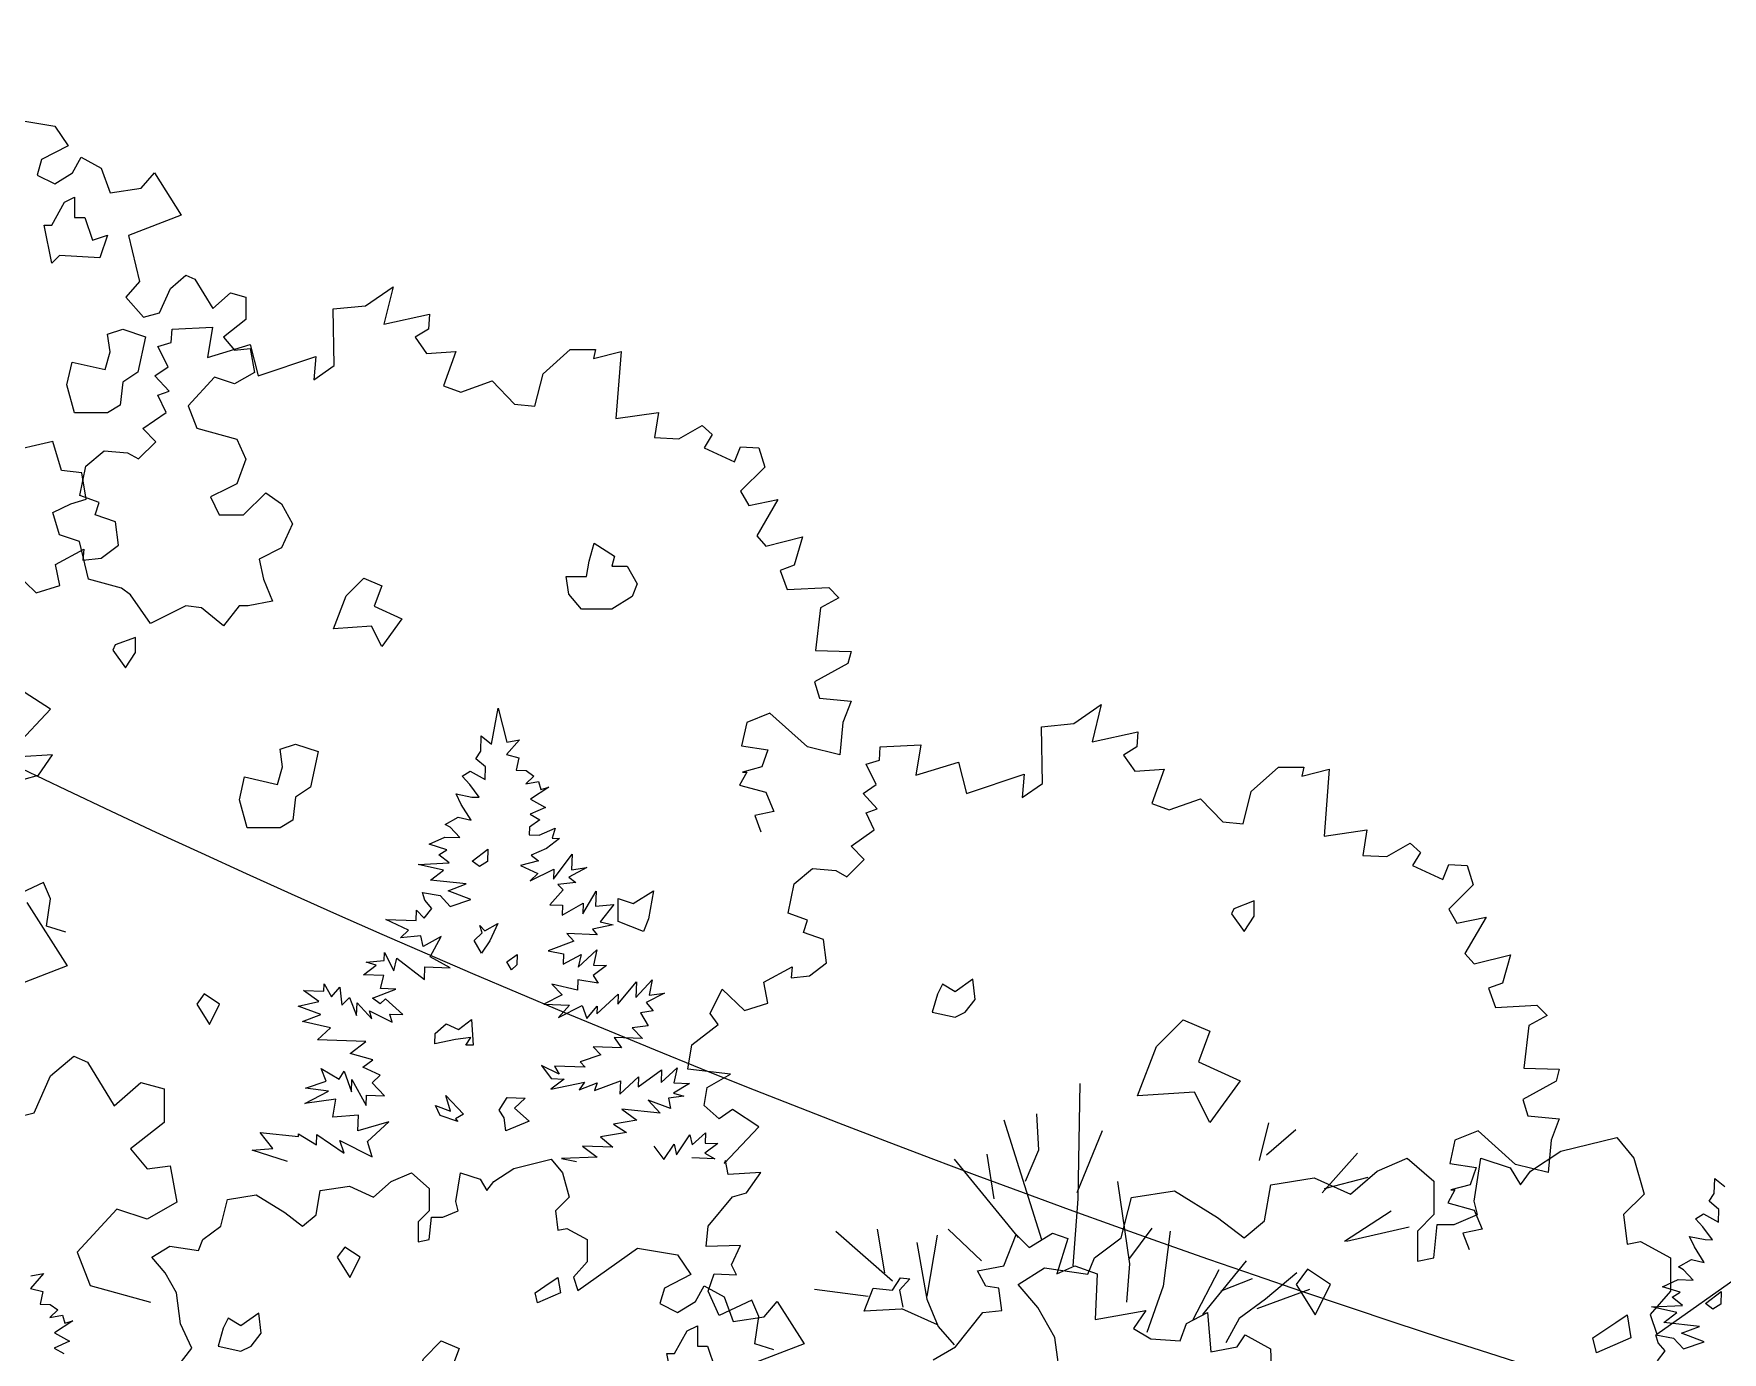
# Model space of a CAD drawing. Header units: inches. Extents: x 11.9 to 85.3, y 21.1 to 37.4.
# Drawn here: x 62.269 to 63.058, y 23.041 to 23.657 of the extents above; entities that cross this region are included whole.
import ezdxf

# ---------------------------------------------------------------- set-up
doc = ezdxf.new("R2010")
doc.units = ezdxf.units.IN
doc.header["$MEASUREMENT"] = 0
doc.layers.add('CAY', color=94, linetype='Continuous')
doc.layers.add('CAY-3', color=61, linetype='Continuous')

# ---------------------------------------------------------------- blocks, each defined once
blk = doc.blocks.new('A$C76451831')
at = {"layer": 'CAY'}
for p, q in [((1479.9, 1929.8), (1538.3, 1944)), ((1538.3, 1944), (1555.9, 1922.7)), ((1288.9, 1909.2), (1320.1, 1922.7)), ((1320.1, 1922.7), (1347.8, 1898.6)), ((1389.7, 1877.9), (1396.8, 1922.7)), ((1396.8, 1922.7), (1427.4, 1912.7)), ((1448.6, 1909.2), (1479.9, 1929.8)), ((1555.9, 1922.7), (1566.6, 1885)), ((1178, 1895), (1223.4, 1902.1)), ((1223.4, 1902.1), (1261.1, 1885)), ((1261.1, 1885), (1288.9, 1909.2)), ((1347.8, 1898.6), (1347.8, 1863.8)), ((1427.4, 1912.7), (1438, 1895)), ((1438, 1895), (1448.6, 1909.2)), ((1022.3, 1839.6), (1033, 1881.5)), ((1033, 1881.5), (1077.8, 1888.5)), ((1077.8, 1888.5), (1122.6, 1860.8)), ((1171.5, 1857.3), (1178, 1895)), ((1566.6, 1885), (1545.3, 1863.8)), ((1347.8, 1863.8), (1330.7, 1846.6)), ((1369, 1853.7), (1393.2, 1863.8)), ((1393.2, 1863.8), (1389.7, 1877.9)), ((1545.3, 1863.8), (1548.9, 1833.1)), ((1122.6, 1860.8), (1150.3, 1839.6)), ((1150.3, 1839.6), (1171.5, 1857.3)), ((1330.7, 1846.6), (1330.7, 1815.4)), ((1347.8, 1818.9), (1351.4, 1853.7)), ((1351.4, 1853.7), (1369, 1853.7)), ((994.6, 1818.9), (1022.3, 1839.6)), ((1548.9, 1833.1), (1563, 1836)), ((1563, 1836), (1594.3, 1818.9)), ((987.6, 1801.8), (994.6, 1818.9)), ((1330.7, 1815.4), (1347.8, 1818.9)), ((1594.3, 1818.9), (1594.3, 1784.1)), ((915, 1791.2), (942.7, 1808.3)), ((942.7, 1808.3), (987.6, 1801.8)), ((1580.1, 1739.3), (1673.3, 1805.4)), ((935.7, 1767), (915, 1791.2)), ((1594.3, 1784.1), (1573, 1759.9)), ((953.4, 1735.8), (935.7, 1767)), ((1573, 1759.9), (1580.1, 1739.3)), ((4659.2, 1730), (4666, 1767.4)), ((4666, 1767.4), (4675.2, 1732.1)), ((959.8, 1687.4), (953.4, 1735.8)), ((4642.8, 1714.7), (4648.1, 1722.6)), ((4648.1, 1722.6), (4648.6, 1738.5)), ((4648.6, 1738.5), (4659.2, 1730)), ((4688.4, 1734.4), (4674.7, 1719)), ((4675.2, 1732.1), (4688.4, 1734.4)), ((4653, 1706.2), (4642.8, 1714.7)), ((4652.5, 1693), (4653, 1706.2)), ((4674.7, 1719), (4687.7, 1715.8)), ((4687.7, 1715.8), (4685, 1702.8)), ((4628.6, 1696.6), (4636.9, 1701.7)), ((4636.5, 1688.1), (4628.6, 1696.6)), ((4646.4, 1674.6), (4636.5, 1688.1)), ((4636.9, 1701.7), (4652.5, 1693)), ((4685, 1702.8), (4695.4, 1702.4)), ((4703.4, 1696.7), (4694.9, 1688.8)), ((4694.9, 1688.8), (4708.2, 1691.1)), ((4695.4, 1702.4), (4703.4, 1696.7)), ((4708.2, 1691.1), (4710.6, 1682.8)), ((4627.6, 1667.1), (4622.5, 1678.2)), ((4622.5, 1678.2), (4638.7, 1674.9)), ((4638.7, 1674.9), (4646.4, 1674.6)), ((4718.8, 1685.3), (4699.8, 1672.8)), ((4699.8, 1672.8), (4715.4, 1664.1)), ((4710.6, 1682.8), (4718.8, 1685.3)), ((4611, 1646.4), (4624.4, 1654.1)), ((4624.4, 1654.1), (4637.9, 1650.9)), ((4637.9, 1650.9), (4627.6, 1667.1)), ((4715.4, 1664.1), (4699.3, 1656.9)), ((4699.3, 1656.9), (4709.5, 1651.1)), ((4616.3, 1643.5), (4611, 1646.4)), ((4626.4, 1632.7), (4616.3, 1643.5)), ((4698.8, 1643.4), (4698.5, 1635.7)), ((4698.5, 1635.7), (4708.9, 1635.3)), ((4709.5, 1651.1), (4698.8, 1643.4)), ((4708.9, 1635.3), (4725.5, 1642.4)), ((4725.5, 1642.4), (4722.4, 1632.1)), ((4594.4, 1625.7), (4610.5, 1633.3)), ((4612.8, 1620.1), (4594.4, 1625.7)), ((4604.5, 1614.9), (4612.8, 1620.1)), ((4610.5, 1633.3), (4626.4, 1632.7)), ((4716.6, 1621.4), (4700.5, 1614.3)), ((4730.1, 1631.8), (4716.6, 1621.4)), ((4722.4, 1632.1), (4730.1, 1631.8)), ((4582.8, 1604.8), (4615, 1606.4)), ((4609.3, 1598.9), (4582.8, 1604.8)), ((4615, 1606.4), (4604.5, 1614.9)), ((4708, 1608.6), (4689.3, 1603.8)), ((4689.3, 1603.8), (4707.5, 1595.4)), ((4699.6, 1587.6), (4724, 1599.9)), ((4700.5, 1614.3), (4708, 1608.6)), ((4723.6, 1589.4), (4743.1, 1615.5)), ((4724, 1599.9), (4723.6, 1589.4)), ((4758.5, 1601.4), (4739.6, 1591.6)), ((4743.1, 1615.5), (4742.6, 1599.2)), ((4742.6, 1599.2), (4758.5, 1601.4)), ((4595.8, 1588.5), (4609.3, 1598.9)), ((4632.8, 1584.5), (4595.8, 1588.5)), ((4614, 1577.4), (4632.8, 1584.5)), ((4707.5, 1595.4), (4699.6, 1587.6)), ((4747.1, 1585.9), (4728.4, 1583.8)), ((4728.4, 1583.8), (4733.7, 1578.2)), ((4739.6, 1591.6), (4747.1, 1585.9)), ((4175.6, 1565.2), (4217.4, 1499.1)), ((4587.2, 1575.6), (4605.7, 1572.3)), ((4589.7, 1567.4), (4587.2, 1575.6)), ((4597.1, 1559), (4589.7, 1567.4)), ((4605.7, 1572.3), (4616.2, 1561)), ((4637.7, 1568.4), (4614, 1577.4)), ((4616.2, 1561), (4637.7, 1568.4)), ((4733.7, 1578.2), (4720, 1562.8)), ((4732.8, 1552), (4754.5, 1564.3)), ((4754.1, 1553.5), (4768.1, 1577)), ((4754.5, 1564.3), (4754.1, 1553.5)), ((4768.1, 1577), (4767.5, 1561.2)), ((4572.7, 1536.2), (4549.1, 1547.5)), ((4549.1, 1547.5), (4580.8, 1546.4)), ((4580.8, 1546.4), (4581.1, 1557.2)), ((4581.1, 1557.2), (4589, 1548.8)), ((4589, 1548.8), (4597.1, 1559)), ((4720, 1562.8), (4733.1, 1562.4)), ((4733.1, 1562.4), (4732.8, 1552)), ((4767.5, 1561.2), (4786.6, 1563.2)), ((4786.6, 1563.2), (4772.4, 1545.1)), ((4564.3, 1528.4), (4572.7, 1536.2)), ((4585.6, 1530.3), (4564.3, 1528.4)), ((4588, 1519.4), (4585.6, 1530.3)), ((4606.9, 1529.6), (4588, 1519.4)), ((4595.3, 1508.7), (4606.9, 1529.6)), ((4769.2, 1531.6), (4737.5, 1532.7)), ((4737.5, 1532.7), (4745, 1524.8)), ((4785.9, 1541.9), (4764.4, 1537.2)), ((4764.4, 1537.2), (4769.2, 1531.6)), ((4772.4, 1545.1), (4785.9, 1541.9)), ((4547.6, 1504.9), (4547.9, 1513.1)), ((4547.9, 1513.1), (4557.6, 1494.1)), ((4745, 1524.8), (4718.3, 1514.8)), ((4718.3, 1514.8), (4734.1, 1511.6)), ((4734.1, 1511.6), (4733.7, 1501.1)), ((4749.5, 1497.9), (4768.7, 1515.8)), ((4768.7, 1515.8), (4765.4, 1500)), ((4217.4, 1499.1), (4134.9, 1467.3)), ((4525.8, 1489.8), (4539.3, 1499.8)), ((4528.9, 1502.9), (4547.6, 1504.9)), ((4539.3, 1499.8), (4528.9, 1502.9)), ((4557.6, 1494.1), (4560.8, 1507.2)), ((4560.8, 1507.2), (4589.5, 1484.9)), ((4589.5, 1484.9), (4589.9, 1498)), ((4589.9, 1498), (4616.2, 1497.1)), ((4616.2, 1497.1), (4595.3, 1508.7)), ((4733.7, 1501.1), (4752.6, 1510.9)), ((4752.6, 1510.9), (4749.5, 1497.9)), ((4779, 1499.6), (4765, 1489.2)), ((4765.4, 1500), (4779, 1499.6)), ((4484.8, 1472.7), (4485.1, 1480.4)), ((4485.1, 1480.4), (4492.8, 1466.9)), ((4492.8, 1466.9), (4501.3, 1477.1)), ((4501.3, 1477.1), (4503.4, 1458.4)), ((4547, 1489.1), (4525.8, 1489.8)), ((4543.8, 1475.6), (4547, 1489.1)), ((4722.1, 1480.2), (4732.6, 1469)), ((4748.6, 1473.9), (4722.1, 1480.2)), ((4749, 1484.7), (4748.6, 1473.9)), ((4770.2, 1481.3), (4749, 1484.7)), ((4765, 1489.2), (4770.2, 1481.3)), ((4790.7, 1459.3), (4810.1, 1482.6)), ((4809.5, 1466.3), (4826.5, 1484.8)), ((4810.1, 1482.6), (4809.5, 1466.3)), ((4826.5, 1484.8), (4823.2, 1468.6)), ((4458, 1457.3), (4479.5, 1462)), ((4463.6, 1473.4), (4484.8, 1472.7)), ((4479.5, 1462), (4463.6, 1473.4)), ((4503.4, 1458.4), (4511.4, 1466.3)), ((4511.4, 1466.3), (4518.8, 1447.4)), ((4518.8, 1447.4), (4519.3, 1460.6)), ((4519.3, 1460.6), (4534.6, 1444.2)), ((4535.3, 1465.5), (4559.7, 1475)), ((4543.3, 1459.7), (4535.3, 1465.5)), ((4548.9, 1465), (4543.3, 1459.7)), ((4559.7, 1475), (4543.8, 1475.6)), ((4566.9, 1448.5), (4548.9, 1465)), ((4732.6, 1469), (4713.7, 1459.2)), ((4713.7, 1459.2), (4740.4, 1458.3)), ((4769, 1449.1), (4791.1, 1469.7)), ((4791.1, 1469.7), (4790.7, 1459.3)), ((4839.1, 1470.7), (4820.2, 1461)), ((4820.2, 1461), (4827.6, 1452.5)), ((4823.2, 1468.6), (4839.1, 1470.7)), ((4481.7, 1448.7), (4458, 1457.3)), ((4462.4, 1441.3), (4481.7, 1448.7)), ((4491.7, 1434.8), (4462.4, 1441.3)), ((4534.6, 1444.2), (4532.2, 1452.4)), ((4532.2, 1452.4), (4555.8, 1440.7)), ((4555.8, 1440.7), (4553.3, 1449)), ((4553.3, 1449), (4566.9, 1448.5)), ((4740.4, 1458.3), (4729, 1445.5)), ((4729, 1445.5), (4753.5, 1457.8)), ((4753.5, 1457.8), (4758.5, 1444.5)), ((4758.5, 1444.5), (4769.3, 1457.3)), ((4769.3, 1457.3), (4769, 1449.1)), ((4827.6, 1452.5), (4814.4, 1450.3)), ((4814.4, 1450.3), (4822.1, 1436.9)), ((4478.1, 1422.1), (4491.7, 1434.8)), ((4786.8, 1424.5), (4794.5, 1413.8)), ((4816.2, 1423.5), (4786.8, 1424.5)), ((4822.1, 1436.9), (4805.7, 1434.7)), ((4805.7, 1434.7), (4816.2, 1423.5)), ((4528.3, 1420.4), (4478.1, 1422.1)), ((4512, 1407.8), (4528.3, 1420.4)), ((4535.8, 1401.5), (4512, 1407.8)), ((4773, 1406.4), (4751.5, 1399.4)), ((4794.5, 1413.8), (4765.1, 1414.8)), ((4765.1, 1414.8), (4773, 1406.4)), ((4200.3, 1384.7), (4224.5, 1405.3)), ((4224.5, 1405.3), (4238.7, 1398.8)), ((4238.7, 1398.8), (4266.4, 1353.4)), ((4487, 1379.2), (4482, 1392.5)), ((4482, 1392.5), (4500.7, 1381.4)), ((4500.7, 1381.4), (4505.9, 1389.4)), ((4505.9, 1389.4), (4513.4, 1367.9)), ((4525.1, 1393.7), (4535.8, 1401.5)), ((4543.4, 1385.4), (4525.1, 1393.7)), ((4711.4, 1395.4), (4721.4, 1381.9)), ((4729.7, 1386.6), (4711.4, 1395.4)), ((4724.6, 1394.9), (4729.7, 1386.6)), ((4756.7, 1393.8), (4724.6, 1394.9)), ((4751.5, 1399.4), (4756.7, 1393.8)), ((4811.7, 1373.3), (4836.3, 1391)), ((4835.9, 1377.9), (4852.3, 1393.2)), ((4836.3, 1391), (4835.9, 1377.9)), ((4852.3, 1393.2), (4849, 1377.4)), ((4183.2, 1346.3), (4200.3, 1384.7)), ((4266.4, 1353.4), (4294.1, 1377.6)), ((4294.1, 1377.6), (4318.3, 1371.1)), ((4318.3, 1371.1), (4318.3, 1336.3)), ((4465.5, 1371.8), (4487, 1379.2)), ((4489.4, 1368.7), (4465.5, 1371.8)), ((4513.4, 1367.9), (4513.8, 1381)), ((4513.8, 1381), (4528.7, 1353.7)), ((4535, 1377.5), (4543.4, 1385.4)), ((4547.7, 1363.9), (4535, 1377.5)), ((4735, 1381.4), (4721, 1371)), ((4721, 1371), (4756.1, 1378)), ((4721.4, 1381.9), (4735, 1381.4)), ((4756.1, 1378), (4750.4, 1370)), ((4750.4, 1370), (4769.3, 1377.5)), ((4766.3, 1369.4), (4793.3, 1379.4)), ((4769.3, 1377.5), (4766.3, 1369.4)), ((4792.9, 1365.8), (4812.1, 1383.7)), ((4793.3, 1379.4), (4792.9, 1365.8)), ((4812.1, 1383.7), (4811.7, 1373.3)), ((4865.3, 1376.9), (4848.6, 1366.6)), ((4849, 1377.4), (4865.3, 1376.9)), ((4464.9, 1355.9), (4489.4, 1368.7)), ((4497.2, 1360.3), (4464.9, 1355.9)), ((4493.9, 1341.8), (4497.2, 1360.3)), ((4528.7, 1353.7), (4529.1, 1364.6)), ((4529.1, 1364.6), (4547.7, 1363.9)), ((4822.1, 1359.3), (4834.8, 1345.7)), ((4845.4, 1350.8), (4822.1, 1359.3)), ((4859.4, 1363.5), (4843.5, 1361.3)), ((4843.5, 1361.3), (4845.4, 1350.8)), ((4848.6, 1366.6), (4859.4, 1363.5)), ((4158.5, 1339.9), (4183.2, 1346.3)), ((4318.3, 1336.3), (4283.5, 1308.6)), ((4520.7, 1343.6), (4493.9, 1341.8)), ((4520.1, 1327.3), (4520.7, 1343.6)), ((4552.2, 1337), (4520.1, 1327.3)), ((4530.1, 1316.5), (4552.2, 1337)), ((4810.5, 1338.4), (4786.3, 1334.3)), ((4834.8, 1345.7), (4795, 1349.9)), ((4795, 1349.9), (4810.5, 1338.4)), ((4431.5, 1309.1), (4418.5, 1325.8)), ((4418.5, 1325.8), (4458.3, 1321.7)), ((4458.3, 1321.7), (4458.4, 1324.4)), ((4458.4, 1324.4), (4477, 1312.9)), ((4477, 1312.9), (4477.4, 1323.8)), ((4477.4, 1323.8), (4505.7, 1304.2)), ((4799.6, 1325.7), (4772.7, 1321.2)), ((4772.7, 1321.2), (4785.5, 1310.3)), ((4786.3, 1334.3), (4799.6, 1325.7)), ((4851.8, 1302.5), (4865.7, 1323.4)), ((4865.7, 1323.4), (4868.1, 1312.9)), ((4868.1, 1312.9), (4882.1, 1325.5)), ((4882.1, 1325.5), (4881.7, 1314.6)), ((4283.5, 1308.6), (4300.6, 1287.9)), ((4410.2, 1307.5), (4431.5, 1309.1)), ((4446.9, 1295.4), (4410.2, 1307.5)), ((4501.2, 1317.5), (4535, 1300.5)), ((4505.7, 1304.2), (4501.2, 1317.5)), ((4535, 1300.5), (4530.1, 1316.5)), ((4753.8, 1311.4), (4769.3, 1300)), ((4785.5, 1310.3), (4753.8, 1311.4)), ((4828.1, 1311.5), (4838.5, 1297.6)), ((4838.5, 1297.6), (4849.5, 1313.5)), ((4849.5, 1313.5), (4851.8, 1302.5)), ((4894.8, 1314.2), (4881.4, 1304.2)), ((4881.4, 1304.2), (4891.6, 1298.4)), ((4881.7, 1314.6), (4894.8, 1314.2)), ((4300.6, 1287.9), (4324.7, 1290.9)), ((4324.7, 1290.9), (4331.8, 1253.1)), ((4554.9, 1274.6), (4575.8, 1283.7)), ((4575.8, 1283.7), (4594.3, 1267.5)), ((4622.2, 1253.8), (4626.9, 1283.7)), ((4626.9, 1283.7), (4647.3, 1277)), ((4661.5, 1274.6), (4682.3, 1288.4)), ((4682.3, 1288.4), (4721.2, 1297.8)), ((4721.2, 1297.8), (4733, 1283.7)), ((4769.3, 1300), (4732.1, 1298.6)), ((4732.1, 1298.6), (4747.8, 1295.7)), ((4733, 1283.7), (4740.1, 1258.5)), ((4891.6, 1298.4), (4867.6, 1299.3)), ((4481, 1265.2), (4511.3, 1269.9)), ((4511.3, 1269.9), (4536.5, 1258.5)), ((4536.5, 1258.5), (4554.9, 1274.6)), ((4594.3, 1267.5), (4594.3, 1244.3)), ((4647.3, 1277), (4654.4, 1265.2)), ((4654.4, 1265.2), (4661.5, 1274.6)), ((5931.9, 1262.1), (5932.4, 1277.9)), ((5932.4, 1277.9), (5943, 1269.4)), ((4331.8, 1253.1), (4300.6, 1235.4)), ((4377.3, 1228.2), (4384.3, 1256.1)), ((4384.3, 1256.1), (4414.2, 1260.8)), ((4414.2, 1260.8), (4444.1, 1242.4)), ((4476.7, 1240), (4481, 1265.2)), ((4624.5, 1244.3), (4622.2, 1253.8)), ((4740.1, 1258.5), (4725.9, 1244.3)), ((5926.6, 1254.1), (5931.9, 1262.1)), ((5936.7, 1245.6), (5926.6, 1254.1)), ((4269.3, 1246.1), (4228, 1201.2)), ((4300.6, 1235.4), (4269.3, 1246.1)), ((4444.1, 1242.4), (4462.6, 1228.2)), ((4462.6, 1228.2), (4476.7, 1240)), ((4594.3, 1244.3), (4582.9, 1232.9)), ((4582.9, 1232.9), (4582.9, 1212.1)), ((4594.3, 1214.4), (4596.6, 1237.6)), ((4596.6, 1237.6), (4608.4, 1237.6)), ((4608.4, 1237.6), (4624.5, 1244.3)), ((4725.9, 1244.3), (4728.3, 1223.9)), ((5912.4, 1236), (5920.7, 1241.1)), ((5920.2, 1227.6), (5912.4, 1236)), ((5920.7, 1241.1), (5936.3, 1232.4)), ((5936.3, 1232.4), (5936.7, 1245.6)), ((4354.1, 1203), (4358.8, 1214.4)), ((4358.8, 1214.4), (4377.3, 1228.2)), ((4582.9, 1212.1), (4594.3, 1214.4)), ((4728.3, 1223.9), (4737.7, 1225.8)), ((4737.7, 1225.8), (4758.6, 1214.4)), ((4758.6, 1214.4), (4758.6, 1191.2)), ((5192.6, 1187), (5205.3, 1219.7)), ((5205.3, 1219.7), (5219, 1206)), ((5219, 1206), (5243.2, 1220.8)), ((5243.2, 1220.8), (5259.1, 1215.5)), ((5259.1, 1215.5), (5247.5, 1178.6)), ((5906.3, 1217.6), (5922.5, 1214.3)), ((5911.3, 1206.6), (5906.3, 1217.6)), ((5930.2, 1214.1), (5920.2, 1227.6)), ((5922.5, 1214.3), (5930.2, 1214.1)), ((4228, 1201.2), (4241.6, 1166.4)), ((4305.7, 1196), (4324.2, 1207.4)), ((4319.5, 1179.8), (4305.7, 1196)), ((4324.2, 1207.4), (4354.1, 1203)), ((4749.1, 1161.4), (4811.2, 1205.4)), ((4811.2, 1205.4), (4852.9, 1198.3)), ((4852.9, 1198.3), (4866.7, 1177.9)), ((5921.6, 1190.3), (5911.3, 1206.6)), ((4331.3, 1159), (4319.5, 1179.8)), ((4758.6, 1191.2), (4744.4, 1175.1)), ((4866.7, 1177.9), (4839.1, 1163.7)), ((5165.2, 1181.8), (5192.6, 1187)), ((5173.6, 1165.9), (5165.2, 1181.8)), ((5247.5, 1178.6), (5266.4, 1187)), ((5266.4, 1187), (5289.7, 1178.6)), ((5289.7, 1178.6), (5287.5, 1131.1)), ((5894.8, 1185.8), (5908.2, 1193.5)), ((5900.1, 1182.9), (5894.8, 1185.8)), ((5910.1, 1172.2), (5900.1, 1182.9)), ((5908.2, 1193.5), (5921.6, 1190.3)), ((4241.6, 1166.4), (4304.1, 1149.3)), ((4744.4, 1175.1), (4749.1, 1161.4)), ((4839.1, 1163.7), (4834.4, 1147.6)), ((4871.4, 1149.9), (4880.4, 1166.1)), ((4880.4, 1166.1), (4901.2, 1154.7)), ((5187.3, 1163.8), (5173.6, 1165.9)), ((5190.5, 1140.6), (5187.3, 1163.8)), ((5878.2, 1165.1), (5894.3, 1172.7)), ((5896.6, 1159.5), (5878.2, 1165.1)), ((5894.3, 1172.7), (5910.1, 1172.2)), ((4335.6, 1126.7), (4331.3, 1159)), ((4834.4, 1147.6), (4852.9, 1138.5)), ((4852.9, 1138.5), (4871.4, 1149.9)), ((4901.2, 1154.7), (4910.7, 1129.1)), ((4942.9, 1133.8), (4956.7, 1149.9)), ((4956.7, 1149.9), (4984.6, 1105.9)), ((5866.6, 1144.2), (5898.8, 1145.8)), ((5893.1, 1138.3), (5866.6, 1144.2)), ((5888.2, 1154.3), (5896.6, 1159.5)), ((5898.8, 1145.8), (5888.2, 1154.3)), ((4347.4, 1101.2), (4335.6, 1126.7)), ((4910.7, 1129.1), (4942.9, 1133.8)), ((5142, 1102.7), (5170.5, 1138.5)), ((5170.5, 1138.5), (5190.5, 1140.6)), ((5287.5, 1131.1), (5340.3, 1140.6)), ((5340.3, 1140.6), (5327.6, 1121.6)), ((5376.1, 1109), (5382.5, 1126.9)), ((5382.5, 1126.9), (5404.6, 1138.5)), ((5404.6, 1138.5), (5407.8, 1097.4)), ((5879.6, 1127.9), (5893.1, 1138.3)), ((5916.6, 1123.9), (5879.6, 1127.9)), ((5327.6, 1121.6), (5345.5, 1111.1)), ((5345.5, 1111.1), (5376.1, 1109)), ((5435.2, 1102.7), (5443.6, 1115.3)), ((5443.6, 1115.3), (5470, 1100.6)), ((5871, 1115), (5889.4, 1111.7)), ((5873.4, 1106.8), (5871, 1115)), ((5889.4, 1111.7), (5899.9, 1100.4)), ((5897.8, 1116.8), (5916.6, 1123.9)), ((5921.5, 1107.8), (5897.8, 1116.8)), ((5899.9, 1100.4), (5921.5, 1107.8)), ((4333.2, 1082.7), (4347.4, 1101.2)), ((4984.6, 1105.9), (4929.6, 1084.7)), ((5118.8, 1089), (5142, 1102.7)), ((5407.8, 1097.4), (5435.2, 1102.7)), ((5470, 1100.6), (5471.1, 1075.2)), ((5872.8, 1088.2), (5880.8, 1098.4)), ((5880.8, 1098.4), (5873.4, 1106.8))]:
    blk.add_line(p, q, dxfattribs=at)
for points in [[(4216, 1534.3), (4196, 1540.6), (4200.2, 1569.1), (4192.8, 1586), (4159, 1570.1)], [(4172.8, 1693.5), (4187.5, 1697.8), (4202.3, 1718.9), (4168.5, 1716.7)], [(4164.3, 1728.3), (4200.2, 1766.3), (4172.8, 1784.2)], [(4162.2, 1909.7), (4185.4, 1887.6), (4209.7, 1895), (4205.5, 1917.1), (4235, 1933), (4233.9, 1921.4), (4252.9, 1923.5), (4270.8, 1937.2), (4267.7, 1961.4), (4246.6, 1968.8), (4250.8, 1981.5), (4230.8, 1988.9), (4237.1, 2019.4), (4256.1, 2035.3), (4280.3, 2033.1), (4291.9, 2026.8), (4309.9, 2044.7), (4296.2, 2058.5), (4320.4, 2075.3), (4312, 2093.3), (4323.6, 2097.5), (4308.8, 2113.3), (4322.5, 2122.8), (4312, 2143.9), (4325.7, 2148.1), (4326.7, 2161.8), (4368.9, 2163.9), (4363.7, 2132.3), (4408, 2146), (4416.4, 2113.3), (4476.5, 2133.3), (4474.4, 2109.1), (4495.5, 2123.9), (4494.4, 2182.9), (4528.2, 2186.1), (4556.7, 2206.1), (4547.2, 2167.1), (4594.6, 2177.6), (4593.6, 2161.8), (4579.9, 2153.4), (4591.5, 2136.5), (4622.1, 2138.6), (4609.4, 2102.8), (4627.3, 2096.4), (4660, 2108), (4683.2, 2083.8), (4704.3, 2081.7), (4712.8, 2115.4), (4741.2, 2140.7), (4767.6, 2140.7), (4765.5, 2131.2), (4794, 2138.6), (4788.7, 2069), (4833, 2075.3), (4828.8, 2049), (4854.1, 2047.9), (4878.3, 2061.6), (4888.9, 2052.1), (4880.5, 2038.4), (4912.1, 2023.7), (4918.4, 2039.5), (4937.4, 2038.4), (4943.7, 2018.4), (4918.4, 1993.1), (4926.9, 1978.3), (4957.4, 1984.6), (4935.3, 1946.7), (4944.8, 1936.1), (4982.8, 1945.6), (4974.3, 1916.1), (4959.6, 1910.8), (4966.9, 1890.8), (5010.2, 1892.9), (5020.7, 1882.3), (5001.7, 1871.8), (4996.5, 1827.5), (5033.4, 1826.4), (5030.2, 1813.8), (4995.4, 1794.8), (5000.7, 1777.9), (5033.4, 1774.7), (5024.9, 1752.6), (5021.8, 1718.9), (4988, 1727.3), (4949, 1762.1), (4924.8, 1752.6), (4919.5, 1728.3), (4946.9, 1724.1), (4940.6, 1706.2), (4920.5, 1700.9), (4924.8, 1700.9), (4917.4, 1687.2), (4944.8, 1679.8), (4953.2, 1659.8), (4933.2, 1655.6), (4939.5, 1638.7)], [(4953.2, 1099.5), (4933.2, 1105.8), (4937.4, 1134.3), (4930, 1151.2), (4896.3, 1135.4), (4884.7, 1160.7), (4891, 1178.6), (4914.2, 1177.5), (4908.9, 1188.1), (4918.4, 1208.1), (4882.5, 1207.1), (4884.7, 1228.2), (4910, 1258.8), (4924.7, 1263), (4939.5, 1284.1), (4905.7, 1282), (4902.6, 1296.7), (4901.5, 1293.6), (4937.4, 1331.5), (4910, 1349.5), (4896.3, 1340), (4880.4, 1353.7), (4883.6, 1372.7), (4907.9, 1386.4), (4863.6, 1391.6), (4867.8, 1417), (4895.2, 1438.1), (4886.8, 1449.7), (4899.4, 1475), (4922.6, 1452.8), (4946.9, 1460.2), (4942.7, 1482.3), (4972.2, 1498.2), (4971.1, 1486.6), (4990.1, 1488.7), (5008, 1502.4), (5004.9, 1526.6), (4983.8, 1534), (4988, 1546.7), (4968, 1554.1), (4974.3, 1584.7), (4993.3, 1600.5), (5017.5, 1598.4), (5029.1, 1592), (5047.1, 1610), (5033.4, 1623.7), (5057.6, 1640.6), (5049.2, 1658.5), (5060.8, 1662.7), (5046, 1678.5), (5059.7, 1688), (5049.2, 1709.1), (5062.9, 1713.3), (5063.9, 1727), (5106.1, 1729.1), (5100.9, 1697.5), (5145.2, 1711.2), (5153.6, 1678.5), (5213.7, 1698.6), (5211.6, 1674.3), (5232.7, 1689.1), (5231.6, 1748.1), (5265.4, 1751.3), (5293.9, 1771.3), (5284.4, 1732.3), (5331.8, 1742.9), (5330.8, 1727), (5317.1, 1718.6), (5328.7, 1701.7), (5359.3, 1703.8), (5346.6, 1668), (5364.5, 1661.6), (5397.2, 1673.2), (5420.4, 1649), (5441.5, 1646.9), (5450, 1680.6), (5478.4, 1705.9), (5504.8, 1705.9), (5502.7, 1696.5), (5531.2, 1703.8), (5525.9, 1634.2), (5570.2, 1640.6), (5566, 1614.2), (5591.3, 1613.1), (5615.5, 1626.8), (5626.1, 1617.3), (5617.7, 1603.6), (5649.3, 1588.9), (5655.6, 1604.7), (5674.6, 1603.6), (5680.9, 1583.6), (5655.6, 1558.3), (5664.1, 1543.5), (5694.7, 1549.8), (5672.5, 1511.9), (5682, 1501.3), (5720, 1510.8), (5711.5, 1481.3), (5696.8, 1476), (5704.1, 1456), (5747.4, 1458.1), (5757.9, 1447.5), (5738.9, 1437), (5733.7, 1392.7), (5770.6, 1391.6), (5767.4, 1379), (5732.6, 1360), (5737.9, 1343.1), (5770.6, 1340), (5762.2, 1317.8), (5759, 1284.1), (5725.2, 1292.5), (5686.2, 1327.3), (5662, 1317.8), (5656.7, 1293.6), (5684.1, 1289.3), (5677.8, 1271.4), (5657.7, 1266.1), (5662, 1266.1), (5654.6, 1252.4), (5682, 1245), (5690.4, 1225), (5670.4, 1220.8), (5676.7, 1203.9)], [(4680, 1494.9), (4675.3, 1503.2), (4686, 1511), (4685.6, 1500.1), (4680, 1494.9)], [(5271.7, 1376.9), (5269.6, 1256.6), (5264.3, 1187)], [(5192.6, 1338.9), (5231.6, 1214.5)], [(5226.4, 1345.2), (5228.5, 1307.3), (5214.8, 1274.6)], [(5467.9, 1335.7), (5458.4, 1296.7)], [(5294.9, 1327.3), (5268.6, 1263)], [(5496.4, 1328.4), (5465.8, 1302)], [(5174.7, 1303.1), (5182.1, 1256.6)], [(5560.7, 1304.1), (5523.8, 1263)], [(5140.9, 1297.8), (5207.4, 1216.6)], [(5310.7, 1274.6), (5323.4, 1189.1), (5320.2, 1149.1)], [(5571.3, 1278.8), (5525.9, 1267.2)], [(5595.5, 1244), (5547, 1212.3)], [(5017.5, 1222.9), (5076.6, 1171.2)], [(5060.8, 1225), (5068.2, 1179.7)], [(5123, 1218.7), (5112.5, 1155.4)], [(5134.6, 1225), (5169.4, 1192.3)], [(5346.6, 1226.1), (5322.3, 1193.4)], [(5365.6, 1222.9), (5358.2, 1165.9), (5341.3, 1117.4)], [(5614.5, 1227.1), (5549.1, 1212.3)], [(4179.7, 1176.6), (4192.9, 1178.8), (4179.2, 1163.4), (4192.2, 1160.3), (4189.5, 1147.2), (4199.9, 1146.8), (4207.9, 1141.1), (4199.4, 1133.3), (4212.7, 1135.5), (4215.1, 1127.3), (4223.3, 1129.7), (4204.3, 1117.2), (4219.9, 1108.5), (4203.8, 1101.4), (4214, 1095.6)], [(5101.9, 1211.3), (5112.5, 1152.2), (5124.1, 1123.8), (5140.9, 1104.8)], [(5416.2, 1182.8), (5388.8, 1130.1)], [(5444.7, 1192.3), (5399.3, 1136.4)], [(5497.4, 1179.7), (5464.7, 1152.2), (5437.3, 1132.2), (5423.6, 1106.9)], [(4995.4, 1162.8), (5051.3, 1155.4)], [(5086.1, 1141.7), (5047.1, 1139.6), (5056.6, 1163.8), (5076.6, 1161.7), (5085, 1174.4), (5094.5, 1173.3), (5084, 1161.7), (5087.2, 1143.8)], [(5451, 1173.3), (5418.3, 1160.7)], [(5456.3, 1142.7), (5511.1, 1162.8)], [(5086.1, 1142.7), (5123, 1125.9)]]:
    blk.add_lwpolyline(points, dxfattribs=at)
for points in [[(4784.5, 1915.2), (4800.4, 1915.2), (4810.9, 1896.7), (4805.6, 1883.5), (4784.5, 1870.3), (4752.8, 1870.3), (4739.6, 1886.1), (4737, 1904.6), (4758.1, 1904.6), (4760.8, 1920.5), (4766, 1939), (4787.2, 1925.7)], [(4507.9, 1884.3), (4526.4, 1902.8), (4544.9, 1894.9), (4536.9, 1873.7), (4566, 1860.5), (4544.9, 1831.5), (4534.3, 1852.6), (4494.7, 1850)], [(4267.5, 1833.2), (4264.9, 1827.9), (4278.1, 1809.4), (4288.7, 1825.2), (4288.7, 1841.1)], [(1240.2, 1791.1), (1216.4, 1806.9), (1204.5, 1791.1), (1224.3, 1759.4)], [(1537.1, 1751.5), (1548.9, 1759.4), (1552.9, 1735.6), (1517.3, 1719.8), (1513.3, 1735.6)], [(4396.9, 1672), (4402.2, 1695.8), (4436.5, 1687.9), (4441.8, 1706.3), (4439.1, 1724.8), (4455, 1730.1), (4478.7, 1722.2), (4470.8, 1685.2), (4455, 1674.7), (4452.3, 1650.9), (4439.1, 1643), (4404.8, 1643)], [(4639.1, 1608.3), (4655.4, 1620.8), (4655, 1607.7), (4646.6, 1602.6)], [(4791, 1545.5), (4791, 1569.3), (4806.8, 1564), (4827.9, 1577.2), (4822.7, 1548.1), (4817.4, 1534.9)], [(5431.9, 1558.7), (5429.3, 1553.4), (5442.5, 1535), (5453, 1550.8), (5453, 1566.7)], [(4641.2, 1525.7), (4649.6, 1533.5), (4647.2, 1541.3), (4652.4, 1535.7), (4665.8, 1543.4), (4657.5, 1525.1), (4648.9, 1512.3)], [(5162.8, 1464.3), (5160.2, 1485.4), (5141.7, 1472.2), (5128.5, 1480.1), (5123.3, 1469.6), (5118, 1451.1), (5141.7, 1445.8), (5152.3, 1451.1)], [(4376, 1459.3), (4360.2, 1469.9), (4352.3, 1459.3), (4365.5, 1438.2)], [(4640.1, 1416.5), (4632.4, 1416.7), (4637.7, 1424.7), (4621.8, 1422.5), (4600.3, 1417.9), (4600.7, 1428.7), (4611.9, 1438.8), (4624.8, 1432.9), (4638.3, 1443.3)], [(5351.5, 1415.3), (5379.2, 1443), (5406.9, 1431.1), (5395, 1399.4), (5438.6, 1379.6), (5406.9, 1336.1), (5391, 1367.8), (5331.7, 1363.8)], [(4624.2, 1337.2), (4605.8, 1343.3), (4600.8, 1353.9), (4616.4, 1347.9), (4611.6, 1364.4), (4629.9, 1344.7), (4621.6, 1340)], [(4672.4, 1341), (4667.2, 1348.9), (4675.4, 1362.2), (4694.4, 1361.5), (4683.1, 1351), (4698.5, 1337.4), (4674.2, 1327.3)], [(4522.5, 1195.9), (4506.6, 1206.4), (4498.7, 1195.9), (4511.9, 1174.8)], [(4720.4, 1169.5), (4728.3, 1174.8), (4731, 1158.9), (4707.2, 1148.4), (4704.6, 1158.9)], [(5922.9, 1147.7), (5939.2, 1160.3), (5938.7, 1147.1), (5930.4, 1142)], [(4419.5, 1116.7), (4416.9, 1137.8), (4398.4, 1124.6), (4385.2, 1132.5), (4380, 1122), (4374.7, 1103.5), (4398.4, 1098.2), (4409, 1103.5)], [(4588.5, 1090.3), (4606.9, 1108.8), (4625.4, 1100.8), (4617.5, 1079.7), (4646.5, 1066.5), (4625.4, 1037.5), (4614.9, 1058.6), (4575.3, 1055.9)], [(4862.9, 1119.3), (4873.5, 1124.6), (4873.5, 1103.5), (4884.1, 1103.5), (4892, 1079.7), (4907.8, 1085), (4899.9, 1061.2), (4857.7, 1063.9), (4849.7, 1055.9), (4841.8, 1095.6), (4849.7, 1095.6)]]:
    blk.add_lwpolyline(points, close=True, dxfattribs=at)
at = {"layer": 'CAY-3'}
blk.add_lwpolyline([(6660.3, 1132.9), (6702, 1125.9), (6715.7, 1105.4), (6688.2, 1091.2), (6683.5, 1075.1), (6702, 1066.1), (6720.4, 1077.5), (6729.5, 1093.6), (6750.3, 1082.2), (6759.7, 1056.6), (6792, 1061.4), (6805.7, 1077.5), (6833.6, 1033.4), (6778.6, 1012.2), (6790, 964.2), (6775.9, 948.1), (6794.3, 927.3), (6810.8, 931.6), (6822.2, 957.2), (6838.4, 970.9), (6847.8, 966.6), (6866.3, 936.3), (6884.7, 952.4), (6900.9, 948.1), (6900.9, 924.9), (6877.7, 906.4), (6889.1, 892.7), (6905.2, 894.6), (6909.9, 869.5), (6889.1, 857.7), (6868.2, 864.7), (6840.7, 834.9), (6849.8, 811.7), (6891.4, 800.2), (6900.9, 779.4), (6891.4, 753.8), (6882.4, 749.1), (6863.9, 740.1), (6872.9, 721.6), (6898.5, 721.6), (6921.7, 744.4), (6937.8, 733), (6949.2, 712.2), (6937.8, 687), (6914.6, 675.2), (6919.3, 654.4), (6928.4, 631.5), (6903.2, 626.8), (6893.8, 626.8), (6877.7, 606), (6854.5, 624.5), (6838.4, 626.8), (6801.4, 608.3), (6780.6, 638.2), (6771.5, 645.3), (6736.9, 654.4), (6727.5, 693.7), (6706.7, 700.8), (6700, 724), (6718.5, 733), (6734.6, 737.7), (6729.9, 765.3), (6709, 767.6), (6700, 797.9), (6648.9, 786.1)], dxfattribs=at)
for points in [[(6712, 1046.9), (6722.6, 1052.1), (6722.6, 1031), (6733.1, 1031), (6741, 1007.2), (6756.9, 1012.5), (6748.9, 988.8), (6706.7, 991.4), (6698.8, 983.5), (6690.9, 1023.1), (6698.8, 1023.1)], [(6714.6, 856.8), (6719.9, 880.5), (6754.2, 872.6), (6759.5, 891.1), (6756.9, 909.6), (6772.7, 914.8), (6796.5, 906.9), (6788.5, 870), (6772.7, 859.4), (6770.1, 835.6), (6756.9, 827.7), (6722.6, 827.7)]]:
    blk.add_lwpolyline(points, close=True, dxfattribs=at)

msp = doc.modelspace()

# ---------------------------------------------------------------- linework, layer by layer
msp.add_lwpolyline([(61.45857, 23.79135, 0.283451), (67.06144, 23.39384), (67.06144, 24.37715)], format="xyb")

# ---------------------------------------------------------------- block references
at = {"layer": 'CAY', "xscale": 0.0004489089019145984, "yscale": 0.0004489089019145984, "zscale": 0.0004489089019145984}
for p in [(59.27057, 23.10798), (60.39163, 22.54812), (62.31846, 22.26819)]:
    msp.add_blockref('A$C76451831', p, dxfattribs=at)

doc.saveas('drawing.dxf')
